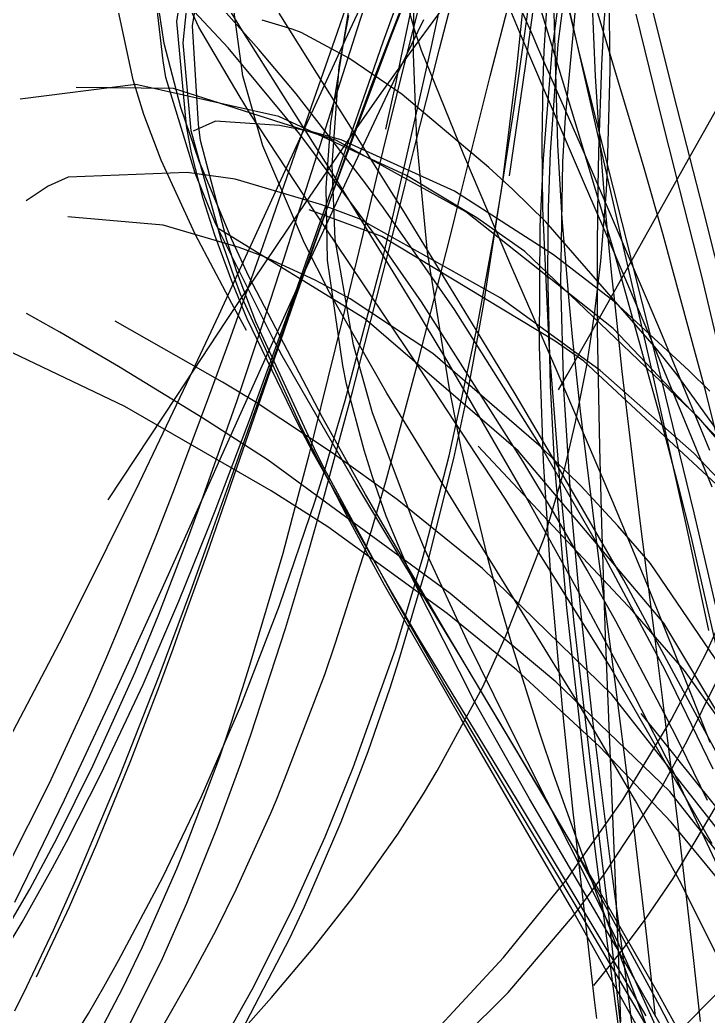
# Model space of a CAD drawing. Header units: metres. Extents: x -233 to 379, y -58 to 1087.
# Drawn here: x 44 to 81.7, y 469.2 to 523.8 of the extents above; entities that cross this region are included whole.
import ezdxf

# ---------------------------------------------------------------- set-up
doc = ezdxf.new("R2010")
doc.units = ezdxf.units.M

msp = doc.modelspace()

# ---------------------------------------------------------------- linework, layer by layer
for p, q in [((75.955, 523.422, -1054.488), (76.573, 531.427, -1050.296)), ((73.314, 521.712, -1056.132), (70.823, 529.901, -1053.053)), ((61.352, 523.154, -1090.28), (63.514, 529.328, -1080.958)), ((62.026, 523.251, -1085.12), (64.941, 529.491, -1076.482)), ((73.447, 522.496, -1056.889), (74.307, 529.319, -1052.562)), ((52.558, 523.738, -1037.138), (53.313, 528.619, -1036.176)), ((62.45, 523.347, -1091.888), (64.046, 528.249, -1084.501)), ((65.516, 521.942, -1045.63), (65.6, 527.891, -1044.662)), ((65.632, 522.419, -1065.276), (69.422, 527.576, -1058.165)), ((72.683, 522.108, -1056.89), (73.038, 527.891, -1053.603)), ((53.417, 523.493, -1035.283), (53.98, 527.107, -1034.801)), ((63.862, 522.615, -1083.242), (65.549, 527.346, -1076.317)), ((64.353, 523.057, -1085.064), (66.011, 527.268, -1079.219)), ((66.947, 522.233, -1080.269), (68.286, 527.383, -1072.783)), ((71.181, 521.197, -1097.818), (71.784, 526.932, -1089.362)), ((74.368, 523.001, -1056.831), (73.497, 527.052, -1055.261)), ((53.761, 523.416, -1034.798), (52.297, 526.638, -1032.498)), ((56.197, 523.121, -1038.356), (54.148, 526.522, -1035.263)), ((65.574, 523.297, -1048.064), (64.657, 526.566, -1045.805)), ((66.501, 522.353, -1084.605), (67.41, 526.564, -1078.176)), ((50.153, 520.54, -1041.598), (49.021, 525.857, -1040.684)), ((69.721, 520.732, -1081.273), (71.074, 525.986, -1073.897)), ((71.364, 523.074, -1046.824), (70.043, 526.279, -1044.65)), ((71.618, 523.072, -1088.568), (72.029, 526.09, -1084.511)), ((74.652, 521.834, -1058.995), (73.644, 526.014, -1057.381)), ((52.897, 522.564, -1039.984), (53.228, 525.709, -1039.42)), ((57.044, 522.188, -1048.82), (54.051, 525.56, -1045.029)), ((56.175, 520.757, -1047.081), (55.49, 525.808, -1046.676)), ((63.996, 522.264, -1086.643), (65.351, 525.776, -1081.655)), ((72.03, 522.991, -1048.56), (70.933, 525.477, -1046.936)), ((77.513, 517.847, -1058.406), (75.225, 525.512, -1054.999)), ((51.856, 522.517, -1032.567), (51.463, 525.092, -1031.534)), ((60.982, 518.179, -1045.981), (62.102, 525.131, -1045.149)), ((64.844, 521.749, -1086.677), (65.549, 525.118, -1081.528)), ((73.119, 522.101, -1057.167), (73.476, 524.875, -1055.38)), ((73.844, 518.463, -1057.446), (74.427, 524.772, -1053.639)), ((75.497, 520.726, -1056.2), (75.309, 525.127, -1053.862)), ((76.275, 522.609, -1086.894), (76.231, 525.18, -1082.51)), ((79.961, 519.003, -1069.987), (78.493, 524.899, -1064.185)), ((51.799, 521.572, -1043.079), (51.456, 524.567, -1043.564)), ((55.363, 522.287, -1046.803), (53.508, 524.272, -1044.315)), ((64.973, 521.173, -1080.655), (65.778, 524.329, -1076.269)), ((71.662, 521.277, -1093.228), (72.068, 524.326, -1089.033)), ((73.417, 516.976, -1061.628), (73.221, 524.205, -1056.008)), ((53.081, 518.015, -1039.833), (52.558, 523.738, -1037.138)), ((58.87, 523.317, -1048.215), (57.226, 523.799, -1045.72)), ((60.219, 520.894, -1042.203), (58.165, 524.182, -1038.879)), ((61.451, 521.259, -1048.611), (61.967, 524.053, -1048.388)), ((64.118, 519.79, -1072.355), (66.087, 523.834, -1066.7)), ((78.937, 519.148, -1072.742), (77.724, 524.137, -1068.315)), ((53.737, 518.111, -1037.355), (53.417, 523.493, -1035.283)), ((55.96, 519.667, -1038.022), (53.761, 523.416, -1034.798)), ((58.267, 519.856, -1041.532), (56.197, 523.121, -1038.356)), ((59.368, 523.124, -1048.881), (58.87, 523.317, -1048.215)), ((61.982, 521.717, -1051.856), (59.368, 523.124, -1048.881)), ((59.394, 517.528, -1093.231), (62.026, 523.251, -1085.12)), ((59.936, 519.072, -1096.497), (61.352, 523.154, -1090.28)), ((60.836, 518.3, -1099.622), (62.45, 523.347, -1091.888)), ((65.965, 522.148, -1048.92), (65.574, 523.297, -1048.064)), ((75.839, 521.34, -1055.618), (75.955, 523.422, -1054.488)), ((53.346, 517.743, -1041.883), (52.897, 522.564, -1039.984)), ((62.223, 517.407, -1093.159), (64.353, 523.057, -1085.064)), ((63.211, 520.771, -1085.984), (63.862, 522.615, -1083.242)), ((71.031, 518.963, -1094.211), (71.618, 523.072, -1088.568)), ((72.744, 519.818, -1049.194), (71.364, 523.074, -1046.824)), ((72.372, 522.217, -1049.077), (72.03, 522.991, -1048.56)), ((76.268, 514.655, -1060.8), (74.368, 523.001, -1056.831)), ((76.285, 521.066, -1089.553), (76.275, 522.609, -1086.894)), ((52.763, 519.023, -1034.5), (51.856, 522.517, -1032.567)), ((59.283, 517.56, -1052.072), (55.363, 522.287, -1046.803)), ((59.085, 519.76, -1051.406), (57.044, 522.188, -1048.82)), ((63.244, 520.271, -1089.515), (63.996, 522.264, -1086.643)), ((64.828, 521.304, -1066.853), (65.632, 522.419, -1065.276)), ((65.144, 516.298, -1094.143), (66.501, 522.353, -1084.605)), ((65.525, 516.613, -1088.552), (66.947, 522.233, -1080.269)), ((68.269, 516.414, -1053.592), (65.965, 522.148, -1048.92)), ((74.891, 516.486, -1053.172), (72.372, 522.217, -1049.077)), ((72.62, 520.487, -1057.826), (72.683, 522.108, -1056.89)), ((72.633, 516.208, -1061.019), (73.119, 522.101, -1057.167)), ((73.031, 516.553, -1060.697), (73.447, 522.496, -1056.889)), ((51.955, 520.655, -1042.991), (51.799, 521.572, -1043.079)), ((64.901, 519.729, -1054.872), (61.982, 521.717, -1051.856)), ((64.561, 520.409, -1088.747), (64.844, 521.749, -1086.677)), ((65.702, 517.226, -1046.813), (65.516, 521.942, -1045.63)), ((74.545, 517.691, -1057.913), (73.314, 521.712, -1056.132)), ((75.043, 520.249, -1059.648), (74.652, 521.834, -1058.995)), ((61.058, 515.876, -1049.744), (61.451, 521.259, -1048.611)), ((63.663, 519.668, -1069.209), (64.828, 521.304, -1066.853)), ((63.863, 516.653, -1087.113), (64.973, 521.173, -1080.655)), ((70.393, 514.877, -1107.273), (71.181, 521.197, -1097.818)), ((70.776, 515.263, -1101.72), (71.662, 521.277, -1093.228)), ((75.676, 516.588, -1058.3), (75.839, 521.34, -1055.618)), ((76.147, 515.79, -1098.852), (76.285, 521.066, -1089.553)), ((50.742, 518.63, -1042.187), (50.153, 520.54, -1041.598)), ((53.56, 515.425, -1043.617), (51.955, 520.655, -1042.991)), ((57.27, 516.909, -1048.361), (56.175, 520.757, -1047.081)), ((63.597, 515.524, -1047.672), (60.219, 520.894, -1042.203)), ((61.657, 516.319, -1092.742), (63.211, 520.771, -1085.984)), ((64.008, 517.824, -1092.787), (64.561, 520.409, -1088.747)), ((68.1, 514.235, -1090.773), (69.721, 520.732, -1081.273)), ((72.567, 517.114, -1059.803), (72.62, 520.487, -1057.826)), ((75.633, 518.477, -1057.437), (75.497, 520.726, -1056.2)), ((50.31, 520.272, -1039.227), (43.961, 519.475, -1032.878)), ((52.361, 520.055, -1041.909), (47.037, 520.113, -1036.816)), ((58.144, 518.532, -1047.007), (50.31, 520.272, -1039.227)), ((61.295, 517.214, -1050.623), (52.361, 520.055, -1041.909)), ((61.171, 515.274, -1046.114), (58.267, 519.856, -1041.532)), ((61.708, 516.077, -1095.68), (63.244, 520.271, -1089.515)), ((76.951, 512.716, -1063.27), (75.043, 520.249, -1059.648)), ((56.593, 518.648, -1038.943), (55.96, 519.667, -1038.022)), ((62.792, 514.975, -1056.289), (59.085, 519.76, -1051.406)), ((61.858, 515.009, -1079.173), (64.118, 519.79, -1072.355)), ((62.145, 517.502, -1072.395), (63.663, 519.668, -1069.209)), ((69.645, 515.723, -1059.67), (64.901, 519.729, -1054.872)), ((74.887, 514.837, -1053.076), (72.744, 519.818, -1049.194)), ((80.848, 516.644, -1076.118), (82.534, 519.65, -1072.246)), ((53.767, 516.069, -1036.487), (52.763, 519.023, -1034.5)), ((57.688, 512.612, -1106.459), (59.936, 519.072, -1096.497)), ((70.894, 518.03, -1095.505), (71.031, 518.963, -1094.211)), ((80.114, 514.506, -1077.03), (78.937, 519.148, -1072.742)), ((81.395, 513.436, -1075.757), (79.961, 519.003, -1069.987)), ((51.689, 516.122, -1043.237), (50.742, 518.63, -1042.187)), ((54.663, 518.266, -1037.08), (53.454, 517.725, -1033.623)), ((58.183, 518.034, -1041.946), (54.663, 518.266, -1037.08)), ((60.047, 513.399, -1044.003), (56.593, 518.648, -1038.943)), ((65.126, 515.296, -1054.284), (58.144, 518.532, -1047.007)), ((59.035, 512.654, -1108.41), (60.836, 518.3, -1099.622)), ((73.696, 516.035, -1058.929), (73.844, 518.463, -1057.446)), ((76.082, 513.036, -1060.592), (75.633, 518.477, -1057.437)), ((53.358, 516.523, -1040.696), (53.081, 518.015, -1039.833)), ((54.982, 511.776, -1045.464), (53.346, 517.743, -1041.883)), ((53.858, 517.215, -1037.784), (53.737, 518.111, -1037.355)), ((60.028, 517.662, -1044.086), (58.183, 518.034, -1041.946)), ((61.557, 517.247, -1045.751), (60.028, 517.662, -1044.086)), ((60.734, 514.638, -1046.777), (60.982, 518.179, -1045.981)), ((70.306, 514.253, -1100.828), (70.894, 518.03, -1095.505)), ((76.492, 511.185, -1061.271), (74.545, 517.691, -1057.913)), ((78.147, 515.69, -1059.448), (77.513, 517.847, -1058.406)), ((55.289, 511.735, -1041.284), (53.858, 517.215, -1037.784)), ((56.733, 511.728, -1101.63), (59.394, 517.528, -1093.231)), ((59.27, 513.304, -1078.797), (62.145, 517.502, -1072.395)), ((63.356, 512.098, -1057.788), (59.283, 517.56, -1052.072)), ((60.594, 512.952, -1099.708), (62.223, 517.407, -1093.159)), ((68.386, 513.297, -1057.996), (61.295, 517.214, -1050.623)), ((67.766, 514.424, -1052.236), (61.557, 517.247, -1045.751)), ((66.289, 511.093, -1049.013), (65.702, 517.226, -1046.813)), ((72.603, 513.479, -1061.971), (72.567, 517.114, -1059.803)), ((59.545, 511.585, -1051.542), (57.27, 516.909, -1048.361)), ((62.666, 511.669, -1094.448), (63.863, 516.653, -1087.113)), ((65.065, 514.783, -1091.267), (65.525, 516.613, -1088.552)), ((72.914, 513.526, -1062.643), (73.031, 516.553, -1060.697)), ((73.661, 512.929, -1064.753), (73.417, 516.976, -1061.628)), ((75.633, 514.667, -1059.411), (75.676, 516.588, -1058.3)), ((78.013, 511.573, -1082.909), (80.848, 516.644, -1076.118)), ((53.558, 512.073, -1045.559), (51.689, 516.122, -1043.237)), ((53.999, 514.022, -1042.34), (53.358, 516.523, -1040.696)), ((55.542, 511.813, -1039.859), (53.767, 516.069, -1036.487)), ((59.621, 510.495, -1101.842), (61.657, 516.319, -1092.742)), ((59.96, 511.15, -1103.096), (61.708, 516.077, -1095.68)), ((64.361, 512.944, -1099.538), (65.144, 516.298, -1094.143)), ((70.858, 510.375, -1058.812), (68.269, 516.414, -1053.592)), ((72.459, 512.493, -1063.468), (72.633, 516.208, -1061.019)), ((73.597, 509.418, -1063.034), (73.696, 516.035, -1058.929)), ((78.342, 508.428, -1059.415), (74.891, 516.486, -1053.172)), ((61.221, 511.781, -1051.175), (61.058, 515.876, -1049.744)), ((64.326, 514.362, -1048.858), (63.597, 515.524, -1047.672)), ((70.957, 514.518, -1061.013), (69.645, 515.723, -1059.67)), ((76.084, 514.463, -1101.219), (76.147, 515.79, -1098.852)), ((79.201, 512.031, -1061.345), (78.147, 515.69, -1059.448)), ((46.597, 515.198, -1034.461), (45.499, 514.695, -1033.17)), ((53.114, 515.448, -1041.184), (46.597, 515.198, -1034.461)), ((55.742, 515.08, -1043.805), (53.114, 515.448, -1041.184)), ((54.671, 512.652, -1044.437), (53.56, 515.425, -1043.617)), ((60.492, 513.689, -1048.522), (55.742, 515.08, -1043.805)), ((59.699, 510.328, -1085.97), (61.858, 515.009, -1079.173)), ((65.488, 508.254, -1053.252), (61.171, 515.274, -1046.114)), ((63.882, 513.511, -1057.761), (62.792, 514.975, -1056.289)), ((68.987, 512.961, -1058.489), (65.126, 515.296, -1054.284)), ((45.499, 514.695, -1033.17), (44.297, 513.908, -1031.631)), ((60.805, 510.644, -1048.096), (60.734, 514.638, -1046.777)), ((64.161, 511.181, -1096.653), (65.065, 514.783, -1091.267)), ((73.187, 510.938, -1058.129), (67.766, 514.424, -1052.236)), ((69.371, 508.272, -1117.281), (70.393, 514.877, -1107.273)), ((72.777, 512.745, -1062.909), (70.957, 514.518, -1061.013)), ((76.363, 511.411, -1055.865), (74.887, 514.837, -1053.076)), ((75.599, 511.481, -1061.302), (75.633, 514.667, -1059.411)), ((75.773, 510.597, -1108.214), (76.084, 514.463, -1101.219)), ((77.117, 510.979, -1062.755), (76.268, 514.655, -1060.8)), ((81.315, 509.763, -1081.58), (80.114, 514.506, -1077.03)), ((54.629, 512.016, -1043.791), (53.999, 514.022, -1042.34)), ((64.926, 513.402, -1049.837), (64.326, 514.362, -1048.858)), ((67.474, 511.716, -1094.534), (68.1, 514.235, -1090.773)), ((69.889, 511.735, -1104.43), (70.306, 514.253, -1100.828)), ((56.121, 508.605, -1086.255), (59.27, 513.304, -1078.797)), ((63.775, 511.945, -1049.083), (59.806, 513.409, -1045.172)), ((60.731, 512.373, -1045.013), (60.047, 513.399, -1044.003)), ((62.544, 512.911, -1050.572), (60.492, 513.689, -1048.522)), ((67.757, 507.941, -1063.287), (63.882, 513.511, -1057.761)), ((69.953, 505.183, -1058.296), (64.926, 513.402, -1049.837)), ((76.455, 506.902, -1067.271), (68.386, 513.297, -1057.996)), ((72.956, 506.035, -1066.56), (72.603, 513.479, -1061.971)), ((72.869, 510.062, -1064.877), (72.914, 513.526, -1062.643)), ((82.673, 508.356, -1081.256), (81.395, 513.436, -1075.757)), ((51.796, 512.567, -1043.026), (46.576, 513.032, -1037.777)), ((58.659, 507.533, -1107.877), (60.594, 512.952, -1099.708)), ((70.305, 508.565, -1058.663), (62.544, 512.911, -1050.572)), ((63.851, 510.83, -1102.98), (64.361, 512.944, -1099.538)), ((71.626, 511.13, -1061.46), (68.987, 512.961, -1058.489)), ((78.823, 505.78, -1069.864), (72.777, 512.745, -1062.909)), ((74.02, 508.623, -1068.057), (73.661, 512.929, -1064.753)), ((76.375, 509.985, -1062.431), (76.082, 513.036, -1060.592)), ((55.96, 511.345, -1047.709), (51.796, 512.567, -1043.026)), ((57.829, 506.344, -1047.838), (54.671, 512.652, -1044.437)), ((62.829, 507.454, -1063.909), (54.812, 512.382, -1053.57)), ((57.046, 510.779, -1109.303), (57.688, 512.612, -1106.459)), ((58.425, 510.75, -1111.396), (59.035, 512.654, -1108.41)), ((61.934, 510.579, -1046.803), (60.731, 512.373, -1045.013)), ((72.427, 505.92, -1067.847), (72.459, 512.493, -1063.468)), ((79.148, 503.984, -1068.243), (76.951, 512.716, -1063.27)), ((55.558, 508.274, -1048.258), (53.558, 512.073, -1045.559)), ((55.615, 509.357, -1045.888), (54.629, 512.016, -1043.791)), ((54.848, 507.642, -1107.641), (56.733, 511.728, -1101.63)), ((55.689, 509.736, -1046.861), (54.982, 511.776, -1045.464)), ((55.829, 510.071, -1042.484), (55.289, 511.735, -1041.284)), ((56.489, 509.745, -1041.633), (55.542, 511.813, -1039.859)), ((62.237, 506.012, -1054.21), (61.221, 511.781, -1051.175)), ((61.632, 507.355, -1100.961), (62.666, 511.669, -1094.448)), ((65.963, 508.371, -1061.597), (63.356, 512.098, -1057.788)), ((73.279, 506.214, -1059.138), (63.775, 511.945, -1049.083)), ((65.8, 505.16, -1104.645), (67.474, 511.716, -1094.534)), ((69.015, 506.972, -1111.395), (69.889, 511.735, -1104.43)), ((81.529, 503.438, -1066.449), (79.201, 512.031, -1061.345)), ((57.35, 510.825, -1049.344), (55.96, 511.345, -1047.709)), ((59.005, 508.417, -1107.275), (59.96, 511.15, -1103.096)), ((60.909, 508.869, -1053.56), (59.545, 511.585, -1051.542)), ((62.86, 506.068, -1104.386), (64.161, 511.181, -1096.653)), ((67.469, 503.703, -1052.696), (66.289, 511.093, -1049.013)), ((81.156, 502.014, -1073.524), (71.626, 511.13, -1061.46)), ((75.192, 506.571, -1089.888), (78.013, 511.573, -1082.909)), ((75.592, 509.958, -1062.221), (75.599, 511.481, -1061.302)), ((78.633, 506.092, -1060.39), (76.363, 511.411, -1055.865)), ((78.999, 502.21, -1066.754), (76.492, 511.185, -1061.271)), ((55.416, 506.195, -1116.492), (57.046, 510.779, -1109.303)), ((60.136, 509.543, -1052.787), (57.35, 510.825, -1049.344)), ((57.407, 507.612, -1116.353), (58.425, 510.75, -1111.396)), ((61.64, 504.869, -1050.914), (60.805, 510.644, -1048.096)), ((62.873, 509.183, -1048.21), (61.934, 510.579, -1046.803)), ((62.222, 504.62, -1113.339), (63.851, 510.83, -1102.98)), ((76.522, 508.355, -1061.955), (73.187, 510.938, -1058.129)), ((75.429, 507.661, -1113.597), (75.773, 510.597, -1108.214)), ((78.502, 504.966, -1066.31), (77.117, 510.979, -1062.755)), ((56.881, 507.266, -1044.696), (55.829, 510.071, -1042.484)), ((57.476, 505.421, -1093.216), (59.699, 510.328, -1085.97)), ((58.758, 508.043, -1105.736), (59.621, 510.495, -1101.842)), ((73.332, 504.673, -1063.919), (70.858, 510.375, -1058.812)), ((73.022, 503.777, -1068.963), (72.869, 510.062, -1064.877)), ((56.044, 508.78, -1047.546), (55.689, 509.736, -1046.861)), ((60.531, 502.025, -1049.135), (56.489, 509.745, -1041.633)), ((62.04, 508.529, -1055.238), (60.136, 509.543, -1052.787)), ((75.606, 506.855, -1064.14), (75.592, 509.958, -1062.221)), ((76.576, 508.031, -1063.636), (76.375, 509.985, -1062.431)), ((82.907, 503.01, -1088.388), (81.315, 509.763, -1081.58)), ((56.407, 507.437, -1047.493), (55.615, 509.357, -1045.888)), ((65.429, 505.371, -1052.119), (62.873, 509.183, -1048.21)), ((73.757, 503.577, -1066.724), (73.597, 509.418, -1063.034)), ((55.244, 507.286, -1088.386), (56.121, 508.605, -1086.255)), ((59.342, 501.556, -1053.489), (56.044, 508.78, -1047.546)), ((56.954, 502.472, -1116.57), (59.005, 508.417, -1107.275)), ((64.059, 503.358, -1058.47), (60.909, 508.869, -1053.56)), ((66.572, 505.53, -1061.519), (62.04, 508.529, -1055.238)), ((71.514, 499.623, -1070.423), (65.963, 508.371, -1061.597)), ((75.753, 504.598, -1064.685), (70.305, 508.565, -1058.663)), ((74.228, 506.445, -1069.722), (74.02, 508.623, -1068.057)), ((79.156, 506.499, -1060.954), (78.342, 508.428, -1059.415)), ((56.378, 506.792, -1049.405), (55.558, 508.274, -1048.258)), ((56.926, 502.954, -1114.001), (58.758, 508.043, -1105.736)), ((67.348, 505.161, -1056.42), (65.488, 508.254, -1053.252)), ((72.6, 500.262, -1070.877), (67.757, 507.941, -1063.287)), ((68.774, 504.917, -1122.401), (69.371, 508.272, -1117.281)), ((80.625, 504.581, -1067.012), (76.522, 508.355, -1061.955)), ((76.759, 506.322, -1064.707), (76.576, 508.031, -1063.636)), ((46.149, 506.695, -1046.163), (44.316, 507.733, -1043.831)), ((55.055, 503.965, -1048.424), (49.168, 507.309, -1042.572)), ((52.571, 503.234, -1095.098), (55.244, 507.286, -1088.386)), ((53.291, 504.297, -1112.62), (54.848, 507.642, -1107.641)), ((55.854, 502.958, -1123.785), (57.407, 507.612, -1116.353)), ((59.147, 501.766, -1052.703), (56.407, 507.437, -1047.493)), ((58.118, 506.007, -1110.204), (58.659, 507.533, -1107.877)), ((60.056, 501.002, -1110.868), (61.632, 507.355, -1100.961)), ((71.251, 500.197, -1076.005), (62.829, 507.454, -1063.909)), ((75.188, 505.971, -1116.721), (75.429, 507.661, -1113.597)), ((60.103, 500.299, -1051.033), (56.881, 507.266, -1044.696)), ((67.468, 499.916, -1122.06), (69.015, 506.972, -1111.395)), ((75.722, 500.406, -1068.333), (75.606, 506.855, -1064.14)), ((83.474, 499.511, -1076.426), (76.455, 506.902, -1067.271)), ((47.206, 506.087, -1047.489), (46.149, 506.695, -1046.163)), ((54.313, 503.15, -1121.316), (55.416, 506.195, -1116.492)), ((58.325, 505.412, -1048.423), (57.829, 506.344, -1047.838)), ((74.857, 505.105, -1060.872), (73.279, 506.214, -1059.138)), ((73.934, 504.362, -1093.043), (75.192, 506.571, -1089.888)), ((74.672, 502.362, -1072.834), (74.228, 506.445, -1069.722)), ((76.957, 504.551, -1065.837), (76.759, 506.322, -1064.707)), ((79.692, 505.219, -1061.988), (79.156, 506.499, -1060.954)), ((49.7, 502.624, -1046.152), (42.734, 505.95, -1039.364)), ((49.364, 504.822, -1050.15), (47.206, 506.087, -1047.489)), ((55.752, 499.319, -1120.644), (58.118, 506.007, -1110.204)), ((62.178, 503.436, -1108.4), (62.86, 506.068, -1104.386)), ((63.265, 502.279, -1056.678), (62.237, 506.012, -1054.21)), ((72.637, 499.633, -1072.103), (72.427, 505.92, -1067.847)), ((73.035, 504.756, -1067.36), (72.956, 506.035, -1066.56)), ((75.012, 504.87, -1118.767), (75.188, 505.971, -1116.721)), ((81.889, 498.212, -1067.446), (78.633, 506.092, -1060.39)), ((79.961, 504.367, -1071.249), (78.823, 505.78, -1069.864)), ((54.838, 499.535, -1102.067), (57.476, 505.421, -1093.216)), ((62.364, 498.415, -1053.954), (58.325, 505.412, -1048.423)), ((64.348, 499.79, -1113.191), (65.8, 505.16, -1104.645)), ((70.564, 497.541, -1060.383), (65.429, 505.371, -1052.119)), ((72.519, 500.405, -1070.713), (66.572, 505.53, -1061.519)), ((71.696, 497.648, -1064.206), (67.348, 505.161, -1056.42)), ((71.082, 503.312, -1060.232), (69.953, 505.183, -1058.296)), ((83.992, 496.599, -1072.078), (74.857, 505.105, -1060.872)), ((81.744, 500.208, -1066.154), (79.692, 505.219, -1061.988)), ((53.977, 501.988, -1055.725), (49.364, 504.822, -1050.15)), ((61.841, 503.855, -1051.477), (61.64, 504.869, -1050.914)), ((61.993, 503.779, -1114.755), (62.222, 504.62, -1113.339)), ((68.325, 502.597, -1125.954), (68.774, 504.917, -1122.401)), ((73.56, 498.362, -1071.488), (73.035, 504.756, -1067.36)), ((76.49, 497.276, -1070.758), (73.332, 504.673, -1063.919)), ((74.401, 501.764, -1124.594), (75.012, 504.87, -1118.767)), ((80.9, 500.048, -1070.77), (75.753, 504.598, -1064.685)), ((77.943, 496.354, -1071.419), (76.957, 504.551, -1065.837)), ((80.497, 495.989, -1072.359), (78.502, 504.966, -1066.31)), ((81.75, 503.462, -1068.453), (80.625, 504.581, -1067.012)), ((50.516, 498.466, -1121.454), (53.291, 504.297, -1112.62)), ((73.467, 503.546, -1094.218), (73.934, 504.362, -1093.043)), ((83.95, 498.827, -1076.586), (79.961, 504.367, -1071.249)), ((56.838, 502.882, -1050.303), (55.055, 503.965, -1048.424)), ((61.768, 502.964, -1116.133), (61.993, 503.779, -1114.755)), ((62.81, 500.227, -1053.821), (61.841, 503.855, -1051.477)), ((68.134, 500.339, -1054.674), (67.469, 503.703, -1052.696)), ((73.239, 499.594, -1071.711), (73.022, 503.777, -1068.963)), ((74.197, 496.774, -1071.128), (73.757, 503.577, -1066.724)), ((80.894, 496.793, -1072.865), (79.148, 503.984, -1068.243)), ((48.797, 497.503, -1104.941), (52.571, 503.234, -1095.098)), ((52.427, 498.121, -1129.41), (54.313, 503.15, -1121.316)), ((53.791, 497.122, -1133.254), (55.854, 502.958, -1123.785)), ((56.638, 502.165, -1115.294), (56.926, 502.954, -1114.001)), ((60.588, 497.571, -1117.484), (62.178, 503.436, -1108.4)), ((60.652, 499.163, -1122.643), (61.768, 502.964, -1116.133)), ((68.154, 496.713, -1065.201), (64.059, 503.358, -1058.47)), ((73.45, 499.328, -1064.38), (71.082, 503.312, -1060.232)), ((83.848, 494.047, -1072.86), (81.529, 503.438, -1066.449)), ((57.717, 497.996, -1054.875), (49.7, 502.624, -1046.152)), ((55.699, 498.836, -1122.355), (56.954, 502.472, -1116.57)), ((61.066, 500.089, -1055.081), (56.838, 502.882, -1050.303)), ((67.728, 499.781, -1130.285), (68.325, 502.597, -1125.954)), ((75.675, 494.282, -1079.028), (74.672, 502.362, -1072.834)), ((57.562, 499.681, -1060.023), (53.977, 501.988, -1055.725)), ((54.645, 496.902, -1124.111), (56.638, 502.165, -1115.294)), ((62.897, 497.797, -1053.536), (60.531, 502.025, -1049.135)), ((65.495, 496.349, -1061.474), (63.265, 502.279, -1056.678)), ((80.063, 498.179, -1069.439), (78.999, 502.21, -1066.754)), ((85.542, 496.812, -1079.701), (81.156, 502.014, -1073.524)), ((60.055, 500.006, -1054.39), (59.147, 501.766, -1052.703)), ((61.943, 496.504, -1058.054), (59.342, 501.556, -1053.489)), ((73.802, 499.245, -1129.363), (74.401, 501.764, -1124.594)), ((59.799, 499.985, -1112.474), (60.056, 501.002, -1110.868)), ((60.537, 499.416, -1051.873), (60.103, 500.299, -1051.033)), ((63.264, 498.775, -1054.847), (62.81, 500.227, -1053.821)), ((69.593, 494.312, -1058.893), (68.134, 500.339, -1054.674)), ((77.541, 491.403, -1067.954), (69.056, 500.45, -1056.327)), ((79.232, 490.747, -1089.333), (71.251, 500.197, -1076.005)), ((74.682, 498.274, -1074.276), (72.519, 500.405, -1070.713)), ((75.9, 494.577, -1076.527), (72.6, 500.262, -1070.877)), ((75.835, 496.194, -1071.194), (75.722, 500.406, -1068.333)), ((67.525, 492.371, -1072.233), (57.562, 499.681, -1060.023)), ((58.898, 496.543, -1117.995), (59.799, 499.985, -1112.474)), ((64.319, 492.47, -1062.138), (60.055, 500.006, -1054.39)), ((64.625, 497.521, -1059.403), (61.066, 500.089, -1055.081)), ((63.994, 498.52, -1115.237), (64.348, 499.79, -1113.191)), ((66.04, 494.405, -1130.643), (67.468, 499.916, -1122.06)), ((66.271, 493.951, -1139.313), (67.728, 499.781, -1130.285)), ((73.06, 493.048, -1076.67), (72.637, 499.633, -1072.103)), ((86.034, 494.597, -1077.377), (80.9, 500.048, -1070.77)), ((54.385, 495.486, -1126.742), (55.752, 499.319, -1120.644)), ((54.416, 498.591, -1103.495), (54.838, 499.535, -1102.067)), ((60.128, 497.458, -1125.592), (60.652, 499.163, -1122.643)), ((64.361, 492.328, -1059.152), (60.537, 499.416, -1051.873)), ((73.241, 496.751, -1073.318), (71.514, 499.623, -1070.423)), ((72.687, 495.471, -1136.592), (73.802, 499.245, -1129.363)), ((73.915, 491.586, -1077.118), (73.239, 499.594, -1071.711)), ((77.04, 493.104, -1070.943), (73.45, 499.328, -1064.38)), ((51.766, 492.685, -1112.566), (54.416, 498.591, -1103.495)), ((55.243, 497.519, -1124.468), (55.699, 498.836, -1122.355)), ((64.029, 496.623, -1056.492), (63.264, 498.775, -1054.847)), ((46.973, 491.329, -1132.515), (50.516, 498.466, -1121.454)), ((51.441, 495.567, -1133.575), (52.427, 498.121, -1129.41)), ((60.818, 496.026, -1058.458), (57.717, 497.996, -1054.875)), ((65.052, 493.934, -1058.006), (62.364, 498.415, -1053.954)), ((63.215, 495.821, -1119.643), (63.994, 498.52, -1115.237)), ((73.937, 494.459, -1074.085), (73.56, 498.362, -1071.488)), ((76.716, 496.087, -1077.779), (74.682, 498.274, -1074.276)), ((80.738, 495.524, -1071.285), (80.063, 498.179, -1069.439)), ((54.19, 494.502, -1129.36), (55.243, 497.519, -1124.468)), ((58.178, 491.726, -1135.691), (60.128, 497.458, -1125.592)), ((59.768, 494.667, -1122.036), (60.588, 497.571, -1117.484)), ((67.317, 490.238, -1061.906), (62.897, 497.797, -1053.536)), ((69.305, 493.749, -1065.602), (64.625, 497.521, -1059.403)), ((76.278, 488.391, -1070.347), (70.564, 497.541, -1060.383)), ((75.093, 491.516, -1070.647), (71.696, 497.648, -1064.206)), ((53.25, 495.637, -1135.682), (53.791, 497.122, -1133.254)), ((54.27, 495.933, -1125.752), (54.645, 496.902, -1124.111)), ((78.344, 492.824, -1074.954), (76.49, 497.276, -1070.758)), ((58.371, 494.595, -1121.16), (58.898, 496.543, -1117.995)), ((63.936, 492.842, -1061.538), (61.943, 496.504, -1058.054)), ((65.468, 493.172, -1059.43), (64.029, 496.623, -1056.492)), ((69.837, 494.027, -1068.05), (68.154, 496.713, -1065.201)), ((75.033, 493.659, -1076.44), (73.241, 496.751, -1073.318)), ((74.7, 491.235, -1074.816), (74.197, 496.774, -1071.128)), ((78.77, 489.742, -1076.242), (77.943, 496.354, -1071.419)), ((82.133, 491.46, -1076.571), (80.894, 496.793, -1072.865)), ((52.666, 491.953, -1132.616), (54.27, 495.933, -1125.752)), ((67.356, 491.275, -1066.695), (60.818, 496.026, -1058.458)), ((61.249, 489.675, -1129.983), (63.215, 495.821, -1119.643)), ((66.144, 494.79, -1062.834), (65.495, 496.349, -1061.474)), ((76.046, 490.058, -1075.585), (75.835, 496.194, -1071.194)), ((78.495, 494.012, -1080.979), (76.716, 496.087, -1077.779)), ((81.695, 490.348, -1076.498), (80.497, 495.989, -1072.359)), ((49.461, 490.687, -1141.699), (51.441, 495.567, -1133.575)), ((52.96, 494.853, -1136.968), (53.25, 495.637, -1135.682)), ((53.313, 492.519, -1131.528), (54.385, 495.486, -1126.742)), ((70.585, 490.05, -1147.127), (72.687, 495.471, -1136.592)), ((82.794, 486.497, -1078.173), (80.738, 495.524, -1071.285)), ((51.565, 491.248, -1142.946), (52.96, 494.853, -1136.968)), ((68.46, 489.779, -1067.628), (66.144, 494.79, -1062.834)), ((52.945, 491.005, -1135.11), (54.19, 494.502, -1129.36)), ((56.607, 488.635, -1131.12), (58.371, 494.595, -1121.16)), ((58.512, 490.458, -1128.735), (59.768, 494.667, -1122.036)), ((64.829, 490.291, -1137.198), (66.04, 494.405, -1130.643)), ((70.233, 491.927, -1060.728), (69.593, 494.312, -1058.893)), ((74.328, 490.767, -1076.611), (73.937, 494.459, -1074.085)), ((76.559, 487.533, -1084.304), (75.675, 494.282, -1079.028)), ((79.321, 488.133, -1083.003), (75.9, 494.577, -1076.527)), ((81.548, 489.101, -1137.361), (83.856, 494.235, -1128.646)), ((64.719, 488.699, -1147.502), (66.271, 493.951, -1139.313)), ((68.137, 488.848, -1063.012), (65.052, 493.934, -1058.006)), ((76.377, 486.834, -1076.424), (69.305, 493.749, -1065.602)), ((74.669, 486.16, -1076.794), (69.837, 494.027, -1068.05)), ((76.595, 490.865, -1079.269), (75.033, 493.659, -1076.44)), ((83.977, 485.962, -1092.263), (78.495, 494.012, -1080.979)), ((68.887, 486.422, -1066.13), (65.468, 493.172, -1059.43)), ((82.524, 482.919, -1081.952), (77.04, 493.104, -1070.943)), ((49.429, 487.545, -1120.588), (51.766, 492.685, -1112.566)), ((68.128, 485.503, -1068.977), (63.936, 492.842, -1061.538)), ((73.715, 485.728, -1081.944), (73.06, 493.048, -1076.67)), ((80.837, 486.592, -1080.937), (78.344, 492.824, -1074.954)), ((51.587, 487.872, -1139.154), (53.313, 492.519, -1131.528)), ((64.915, 491.447, -1063.216), (64.319, 492.47, -1062.138)), ((67.131, 487.492, -1064.416), (64.361, 492.328, -1059.152)), ((73.321, 487.541, -1079.633), (67.525, 492.371, -1072.233)), ((50.702, 487.394, -1140.687), (52.666, 491.953, -1132.616)), ((56.058, 486.227, -1145.59), (58.178, 491.726, -1135.691)), ((65.852, 489.858, -1064.913), (64.915, 491.447, -1063.216)), ((70.938, 489.476, -1062.741), (70.233, 491.927, -1060.728)), ((74.883, 482.995, -1083.213), (73.915, 491.586, -1077.118)), ((77.663, 486.689, -1075.777), (75.093, 491.516, -1070.647)), ((46.133, 489.675, -1135.104), (46.973, 491.329, -1132.515)), ((50.261, 488.063, -1148.301), (51.565, 491.248, -1142.946)), ((52.348, 489.352, -1137.852), (52.945, 491.005, -1135.11)), ((71.155, 488.185, -1071.849), (67.356, 491.275, -1066.695)), ((75.307, 485.711, -1078.614), (74.7, 491.235, -1074.816)), ((80.357, 488.161, -1072.138), (77.541, 491.403, -1067.954)), ((48.714, 488.907, -1144.703), (49.461, 490.687, -1141.699)), ((56.619, 484.682, -1138.164), (58.512, 490.458, -1128.735)), ((75.177, 483.439, -1081.907), (74.328, 490.767, -1076.611)), ((79.252, 485.815, -1084.418), (76.595, 490.865, -1079.269)), ((85.56, 480.168, -1102.4), (79.232, 490.747, -1089.333)), ((64.531, 489.327, -1138.747), (64.829, 490.291, -1137.198)), ((71.155, 481.129, -1074.711), (65.852, 489.858, -1064.913)), ((69.669, 486.275, -1066.447), (67.317, 490.238, -1061.906)), ((69.297, 487.227, -1152.662), (70.585, 490.05, -1147.127)), ((76.259, 484.661, -1079.658), (76.046, 490.058, -1075.585)), ((43.194, 484.106, -1143.957), (46.133, 489.675, -1135.104)), ((51.598, 487.31, -1141.267), (52.348, 489.352, -1137.852)), ((60.656, 487.93, -1132.969), (61.249, 489.675, -1129.983)), ((62.21, 482.835, -1149.46), (64.531, 489.327, -1138.747)), ((70.669, 485.304, -1072.246), (68.46, 489.779, -1067.628)), ((72.463, 484.661, -1067.118), (70.938, 489.476, -1062.741)), ((79.155, 486.678, -1078.566), (78.77, 489.742, -1076.242)), ((47.787, 486.76, -1148.372), (48.714, 488.907, -1144.703)), ((72.549, 481.454, -1070.868), (68.137, 488.848, -1063.012)), ((79.638, 485.446, -1143.743), (81.548, 489.101, -1137.361)), ((56.166, 487.221, -1133.52), (56.607, 488.635, -1131.12)), ((64.243, 487.2, -1149.846), (64.719, 488.699, -1147.502)), ((75.727, 483.967, -1078.591), (71.155, 488.185, -1071.849)), ((81.878, 478.663, -1081.272), (76.278, 488.391, -1070.347)), ((88.158, 477.163, -1086.039), (80.357, 488.161, -1072.138)), ((47.973, 482.972, -1157.062), (50.261, 488.063, -1148.301)), ((49.436, 482.378, -1148.377), (51.587, 487.872, -1139.154)), ((58.458, 482.18, -1143.104), (60.656, 487.93, -1132.969)), ((81.929, 482.752, -1088.479), (79.321, 488.133, -1083.003)), ((80.509, 484.292, -1139.472), (82.166, 487.659, -1133.28)), ((46.4, 481.073, -1130.88), (49.429, 487.545, -1120.588)), ((48.409, 482.505, -1149.62), (50.702, 487.394, -1140.687)), ((50.034, 483.221, -1148.213), (51.598, 487.31, -1141.267)), ((55.441, 484.993, -1137.345), (56.166, 487.221, -1133.52)), ((63.036, 483.709, -1155.329), (64.243, 487.2, -1149.846)), ((66.815, 482.664, -1161.688), (69.297, 487.227, -1152.662)), ((71.194, 480.651, -1072.268), (67.131, 487.492, -1064.416)), ((79.561, 481.523, -1088.114), (73.321, 487.541, -1079.633)), ((77.358, 481.39, -1089.255), (76.559, 487.533, -1084.304)), ((45.56, 481.945, -1156.839), (47.787, 486.76, -1148.372)), ((82.996, 478.396, -1088.732), (76.377, 486.834, -1076.424)), ((79.722, 482.673, -1080.089), (77.663, 486.689, -1075.777)), ((80.052, 479.416, -1084.437), (79.155, 486.678, -1078.566)), ((81.765, 484.204, -1083.253), (80.837, 486.592, -1080.937)), ((53.902, 481.245, -1154.727), (56.058, 486.227, -1145.59)), ((71.872, 481.112, -1071.987), (68.887, 486.422, -1066.13)), ((71.127, 483.826, -1069.301), (69.669, 486.275, -1066.447)), ((77.678, 481.019, -1082.653), (74.669, 486.16, -1076.794)), ((70.764, 480.971, -1073.775), (68.128, 485.503, -1068.977)), ((74.25, 480.567, -1085.808), (73.715, 485.728, -1081.944)), ((76.26, 478.1, -1084.127), (75.307, 485.711, -1078.614)), ((76.986, 481.075, -1151.613), (79.638, 485.446, -1143.743)), ((82.992, 479.555, -1085.737), (77.989, 485.793, -1077.96)), ((80.125, 484.093, -1086.181), (79.252, 485.815, -1084.418)), ((54.906, 483.417, -1140.08), (55.441, 484.993, -1137.345)), ((72.81, 481.071, -1076.851), (70.669, 485.304, -1072.246)), ((56.058, 483.053, -1140.861), (56.619, 484.682, -1138.164)), ((73.208, 482.441, -1069.269), (72.463, 484.661, -1067.118)), ((76.626, 475.713, -1086.974), (76.259, 484.661, -1079.658)), ((72.677, 481.218, -1072.383), (71.127, 483.826, -1069.301)), ((79.627, 479.844, -1084.894), (75.727, 483.967, -1078.591)), ((79.099, 481.746, -1144.275), (80.509, 484.292, -1139.472)), ((81.617, 481.024, -1089.345), (80.125, 484.093, -1086.181)), ((52.978, 478.32, -1149.172), (54.906, 483.417, -1140.08)), ((61.561, 479.867, -1161.391), (63.036, 483.709, -1155.329)), ((75.407, 481.501, -1083.35), (75.177, 483.439, -1081.907)), ((45.997, 478.979, -1164.115), (47.973, 482.972, -1157.062)), ((48.174, 478.663, -1156.113), (50.034, 483.221, -1148.213)), ((54.781, 479.58, -1146.717), (56.058, 483.053, -1140.861)), ((60.676, 479.04, -1155.871), (62.21, 482.835, -1149.46)), ((75.556, 477.675, -1087.164), (74.883, 482.995, -1083.213)), ((46.508, 478.769, -1156.647), (48.409, 482.505, -1149.62)), ((47.014, 476.656, -1158.226), (49.436, 482.378, -1148.377)), ((58.008, 481.071, -1145.088), (58.458, 482.18, -1143.104)), ((66.067, 481.396, -1164.205), (66.815, 482.664, -1161.688)), ((74.844, 477.849, -1074.088), (73.208, 482.441, -1069.269)), ((83.841, 473.9, -1089.705), (79.722, 482.673, -1080.089)), ((79.741, 476.745, -1141.837), (83.084, 482.396, -1131.102)), ((43.269, 477.407, -1165.125), (45.56, 481.945, -1156.839)), ((75.982, 477.01, -1153.578), (79.099, 481.746, -1144.275)), ((44.388, 476.911, -1137.594), (46.4, 481.073, -1130.88)), ((51.78, 476.822, -1162.972), (53.902, 481.245, -1154.727)), ((57.701, 480.329, -1146.422), (58.008, 481.071, -1145.088)), ((64.66, 479.18, -1168.62), (66.067, 481.396, -1164.205)), ((76.509, 472.212, -1085.248), (71.155, 481.129, -1074.711)), ((75.815, 474.38, -1080.059), (71.872, 481.112, -1071.987)), ((74.29, 478.472, -1074.145), (72.549, 481.454, -1070.868)), ((75.485, 476.442, -1078.142), (72.677, 481.218, -1072.383)), ((73.526, 479.66, -1078.421), (72.81, 481.071, -1076.851)), ((73.9, 476.69, -1159.771), (76.986, 481.075, -1151.613)), ((76.232, 474.579, -1088.803), (75.407, 481.501, -1083.35)), ((77.548, 479.907, -1090.469), (77.358, 481.39, -1089.255)), ((87.932, 470.815, -1101.336), (79.561, 481.523, -1088.114)), ((71.727, 479.321, -1075.553), (70.764, 480.971, -1073.775)), ((74.328, 475.423, -1078.507), (71.194, 480.651, -1072.268)), ((74.827, 475.416, -1089.825), (74.25, 480.567, -1085.808)), ((80.18, 476.475, -1087.899), (77.678, 481.019, -1082.653)), ((55.817, 476.188, -1154.049), (57.701, 480.329, -1146.422)), ((53.098, 475.411, -1153.947), (54.781, 479.58, -1146.717)), ((59.545, 475.207, -1168.795), (61.561, 479.867, -1161.391)), ((75.157, 476.421, -1082.113), (73.526, 479.66, -1078.421)), ((78.307, 473.558, -1095.867), (77.548, 479.907, -1090.469)), ((82.803, 475.999, -1090.528), (79.627, 479.844, -1084.894)), ((44.498, 476.173, -1169.182), (45.997, 478.979, -1164.115)), ((59.006, 475.306, -1162.302), (60.676, 479.04, -1155.871)), ((62.221, 475.738, -1175.503), (64.66, 479.18, -1168.62)), ((74.114, 475.216, -1080.086), (71.727, 479.321, -1075.553)), ((80.859, 472.426, -1090.533), (80.052, 479.416, -1084.437)), ((45.746, 477.331, -1159.391), (46.508, 478.769, -1156.647)), ((46.671, 475.207, -1162.207), (48.174, 478.663, -1156.113)), ((79.017, 469.765, -1084.153), (74.29, 478.472, -1074.145)), ((52.561, 477.278, -1151.056), (52.978, 478.32, -1149.172)), ((75.235, 476.78, -1075.252), (74.844, 477.849, -1074.088)), ((76.963, 472.767, -1088.188), (76.26, 478.1, -1084.127)), ((44.076, 474.365, -1165.175), (45.746, 477.331, -1159.391)), ((50.679, 473.016, -1158.957), (52.561, 477.278, -1151.056)), ((75.836, 475.541, -1088.788), (75.556, 477.675, -1087.164)), ((43.677, 475.464, -1139.944), (44.388, 476.911, -1137.594)), ((49.356, 472.253, -1171.622), (51.78, 476.822, -1162.972)), ((74.326, 474.762, -1158.123), (75.982, 477.01, -1153.578)), ((76.43, 473.587, -1078.893), (75.235, 476.78, -1075.252)), ((78.216, 474.515, -1146.256), (79.741, 476.745, -1141.837)), ((42.289, 472.405, -1176.183), (44.498, 476.173, -1169.182)), ((45.789, 473.918, -1163.012), (47.014, 476.656, -1158.226)), ((54.7, 473.921, -1158.31), (55.817, 476.188, -1154.049)), ((70.444, 472.416, -1167.982), (73.9, 476.69, -1159.771)), ((76.764, 473.157, -1085.927), (75.157, 476.421, -1082.113)), ((77.616, 472.75, -1082.67), (75.485, 476.442, -1078.142)), ((82.893, 471.053, -1094.219), (80.18, 476.475, -1087.899)), ((60.029, 472.928, -1181.136), (62.221, 475.738, -1175.503)), ((76.746, 472.692, -1089.558), (76.626, 475.713, -1086.974)), ((44.865, 471.358, -1169.118), (46.671, 475.207, -1162.207)), ((51.762, 472.368, -1159.364), (53.098, 475.411, -1153.947)), ((56.765, 470.834, -1170.183), (59.006, 475.306, -1162.302)), ((58.752, 473.485, -1171.542), (59.545, 475.207, -1168.795)), ((79.079, 466.303, -1090.426), (74.114, 475.216, -1080.086)), ((78.378, 468.538, -1087.04), (74.328, 475.423, -1078.507)), ((75.439, 470.1, -1094.174), (74.827, 475.416, -1089.825)), ((77.017, 466.68, -1096.029), (75.836, 475.541, -1088.788)), ((70.705, 470.512, -1167.055), (74.326, 474.762, -1158.123)), ((77.117, 466.519, -1095.725), (76.232, 474.579, -1088.803)), ((76.918, 472.773, -1149.802), (78.216, 474.515, -1146.256)), ((42.275, 471.386, -1171.131), (44.076, 474.365, -1165.175)), ((76.616, 473.014, -1081.744), (75.815, 474.38, -1080.059)), ((44.334, 470.841, -1168.465), (45.789, 473.918, -1163.012)), ((53.326, 471.338, -1163.263), (54.7, 473.921, -1158.31)), ((55.662, 467.547, -1181.098), (58.752, 473.485, -1171.542)), ((78.95, 466.92, -1087.217), (76.43, 473.587, -1078.893)), ((78.773, 469.193, -1099.738), (78.307, 473.558, -1095.867)), ((49.597, 470.76, -1163.228), (50.679, 473.016, -1158.957)), ((57.742, 470.226, -1186.557), (60.029, 472.928, -1181.136)), ((79.865, 467.315, -1089.065), (76.616, 473.014, -1081.744)), ((79.804, 466.423, -1094.076), (76.764, 473.157, -1085.927)), ((49.339, 467.503, -1168.395), (51.762, 472.368, -1159.364)), ((66.274, 467.923, -1176.9), (70.444, 472.416, -1167.982)), ((75.393, 470.893, -1153.732), (76.918, 472.773, -1149.802)), ((76.886, 468.894, -1092.93), (76.746, 472.692, -1089.558)), ((77.347, 469.877, -1090.462), (76.963, 472.767, -1088.188)), ((78.877, 470.529, -1085.42), (77.616, 472.75, -1082.67)), ((81.236, 468.917, -1093.745), (80.859, 472.426, -1090.533)), ((48.551, 470.808, -1174.379), (49.356, 472.253, -1171.622)), ((78.258, 469.233, -1088.849), (76.509, 472.212, -1085.248)), ((51.835, 468.754, -1168.325), (53.326, 471.338, -1163.263)), ((43.678, 469.503, -1170.856), (44.334, 470.841, -1168.465)), ((47.713, 469.348, -1177.177), (48.551, 470.808, -1174.379)), ((47.912, 467.556, -1169.433), (49.597, 470.76, -1163.228)), ((54.324, 466.483, -1178.034), (56.765, 470.834, -1170.183)), ((78.028, 466.321, -1155.722), (82.511, 470.841, -1145.89)), ((56.46, 468.785, -1189.446), (57.742, 470.226, -1186.557)), ((66.035, 465.882, -1177.253), (70.705, 470.512, -1167.055)), ((80.984, 466.709, -1090.212), (78.877, 470.529, -1085.42)), ((75.556, 469.085, -1095.021), (75.439, 470.1, -1094.174)), ((77.904, 465.627, -1093.942), (77.347, 469.877, -1090.462)), ((80.127, 467.616, -1086.674), (79.017, 469.765, -1084.153)), ((44.789, 464.657, -1186.273), (47.713, 469.348, -1177.177))]:
    msp.add_line(p, q)

doc.saveas('drawing.dxf')
